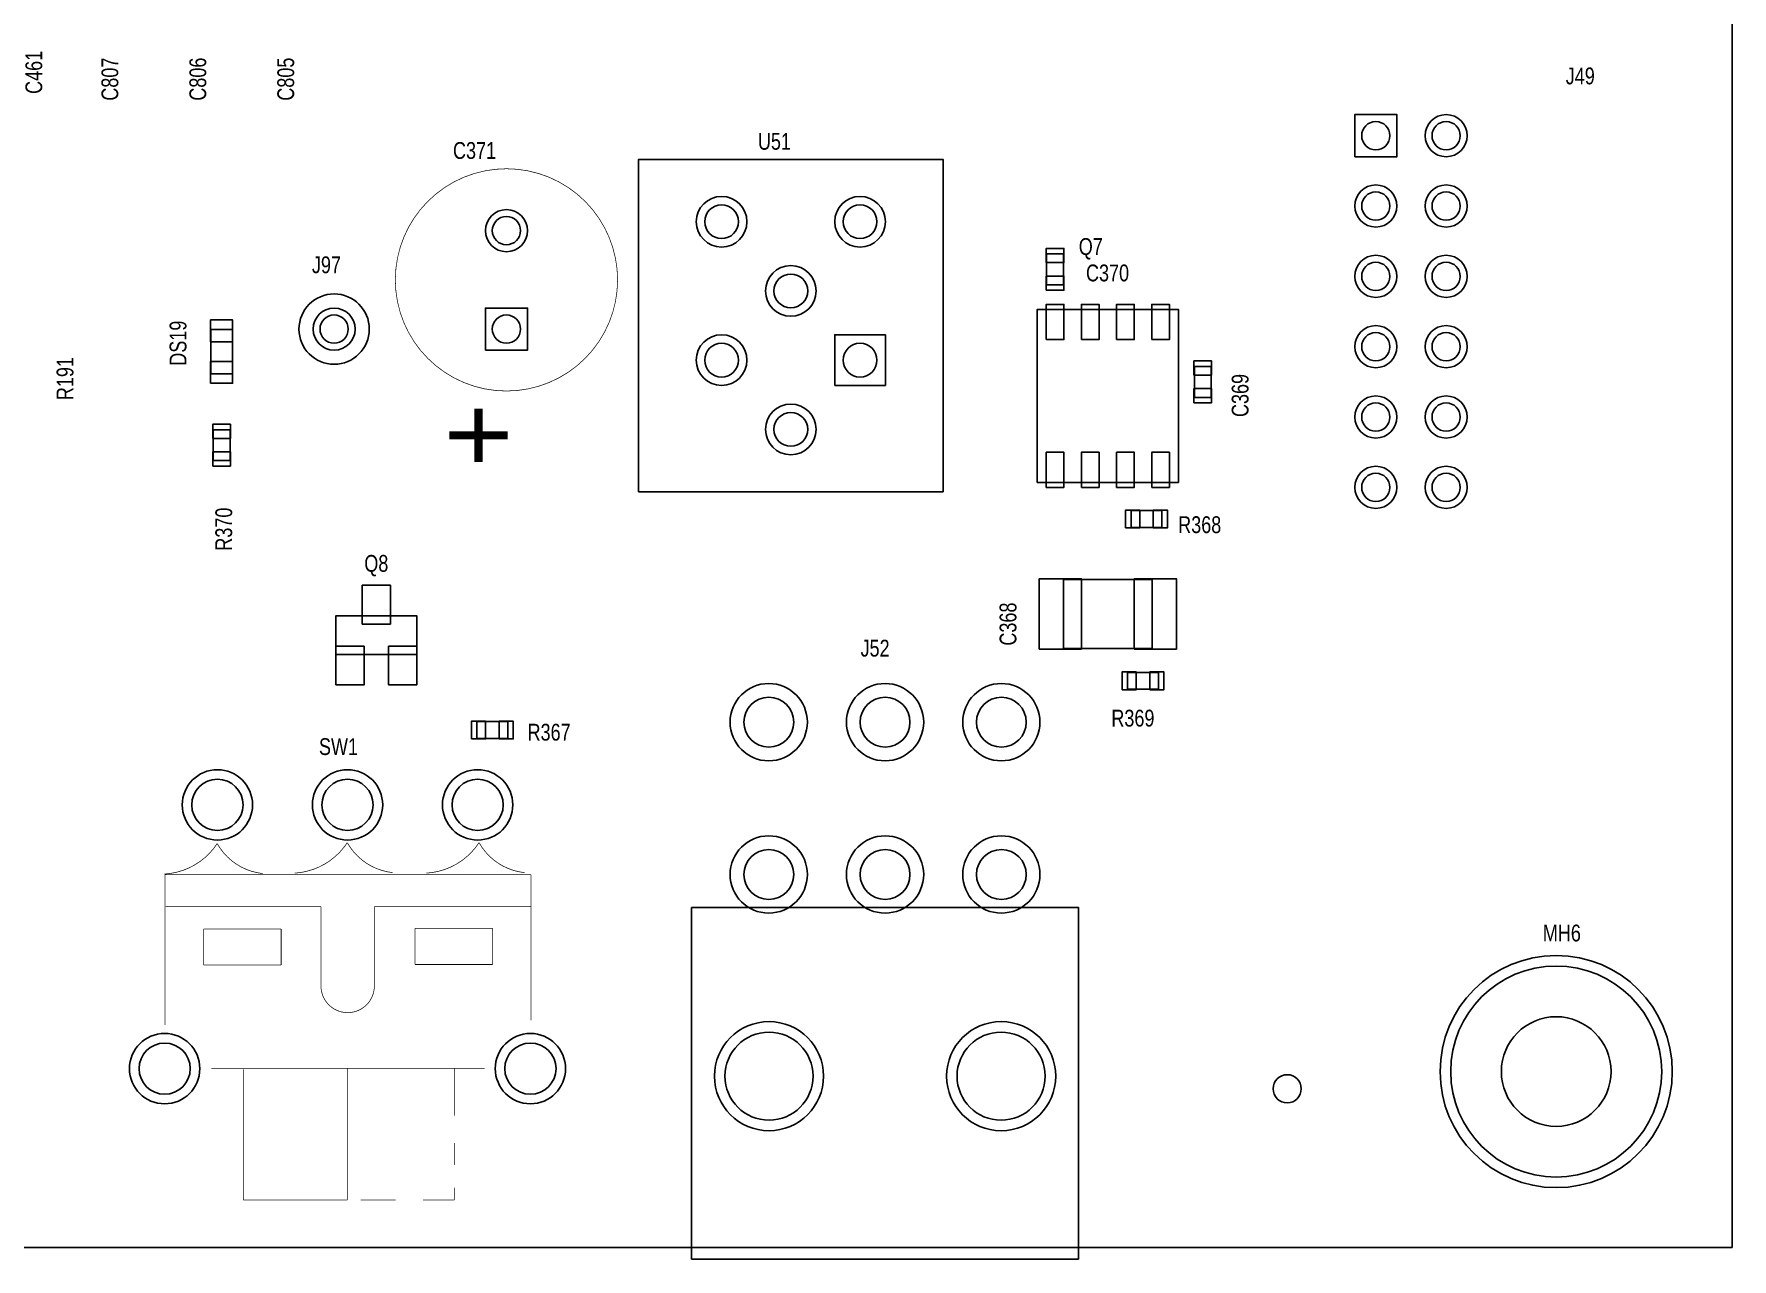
# Model space of a CAD drawing. Extents: x -13164 to 30582, y -10288 to 18382.
# Drawn here: x -2535 to 1086, y -3378 to -766 of the extents above; entities that cross this region are included whole.
import ezdxf
from ezdxf.enums import TextEntityAlignment as Align

# ---------------------------------------------------------------- set-up
doc = ezdxf.new("R2010")
doc.units = 0
doc.layers.add('DF_ASSEMBLY_NOTES', color=2, linetype='CONTINUOUS')

# ---------------------------------------------------------------- blocks, each defined once
blk = doc.blocks.new('FIGURE_CIRCLE')
blk.add_circle((0, 0), 0.5)
blk = doc.blocks.new('FIGURE_SQUARE')
blk.add_lwpolyline([(-0.5, -0.5), (-0.5, 0.5), (0.5, 0.5), (0.5, -0.5)], close=True)

msp = doc.modelspace()

# ---------------------------------------------------------------- linework, layer by layer
at = {"layer": 'DF_ASSEMBLY_NOTES'}
for points in [[(-10724.7765, 14363.0372), (-10724.7765, -3353.4988), (1086.2415, -3353.4988), (1086.2415, 14363.0372), (-10724.7765, 14363.0372)], [(-1245.786, -1741.9453), (-596.169, -1741.9453), (-596.169, -1033.2898), (-1245.786, -1033.2898), (-1245.786, -1741.9453)], [(-339.423, -1300.7308), (-339.423, -1234.7308), (-375.423, -1234.7308), (-375.423, -1300.7308), (-339.423, -1300.7308)], [(-395.511, -1722.2308), (-94.329, -1722.2308), (-94.329, -1353.0463), (-395.511, -1353.0463), (-395.511, -1722.2308)], [(-2111.67, -1490.4808), (-2158.17, -1490.4808), (-2158.17, -1395.9808), (-2111.67, -1395.9808), (-2111.67, -1490.4808)], [(-60.42, -1474.7308), (-60.42, -1540.7308), (-24.42, -1540.7323), (-24.42, -1474.7308), (-60.42, -1474.7308)], [(-2152.92, -1609.7293), (-2152.92, -1675.7293), (-2116.92, -1675.7293), (-2116.92, -1609.7293), (-2152.92, -1609.7293)], [(-195.42, -1818.2278), (-129.42, -1818.2278), (-129.42, -1782.2278), (-195.42, -1782.2278), (-195.42, -1818.2278)], [(-339.42, -2076.2308), (-339.42, -1929.2308), (-150.42, -1929.2308), (-150.42, -2076.2308), (-339.42, -2076.2308)], [(-1891.14, -2089.0693), (-1891.14, -2006.3923), (-1718.6985, -2006.3923), (-1718.6985, -2089.0693), (-1891.14, -2089.0693)], [(-136.92, -2127.2278), (-202.92, -2127.2278), (-202.92, -2163.2278), (-136.92, -2163.2278), (-136.92, -2127.2278)], [(-1524.42, -2232.2308), (-1590.42, -2232.2308), (-1590.42, -2268.2308), (-1524.42, -2268.2308), (-1524.42, -2232.2308)], [(-1132.518, -2628.3298), (-1132.518, -3378.3298), (-307.518, -3378.3298), (-307.518, -2628.3298), (-1132.518, -2628.3298)]]:
    msp.add_lwpolyline(points, dxfattribs=at)
at = {"layer": 'DF_ASSEMBLY_NOTES', "const_width": 1.5}
for points in [[(-1290.4215, -1290.2308, 1), (-1764.4185, -1290.2308, 1), (-1290.4215, -1290.2308)], [(-2256.7035, -2557.3303, 0.237331), (-2144.2921, -2492.3113)], [(-2144.292, -2492.3114, 0.24375), (-2047.3185, -2556.2203)], [(-1979.2515, -2555.3818, 0.237284), (-1866.852, -2490.3733)], [(-1866.852, -2490.3733, 0.243785), (-1769.865, -2554.2899)], [(-1698.2371, -2555.3818, 0.237305), (-1585.8256, -2490.3732)], [(-1585.8255, -2490.3733, 0.243759), (-1488.852, -2554.2899)], [(-1922.7886, -2800.8733, 0.916565), (-1809.285, -2800.8734)]]:
    msp.add_lwpolyline(points, format="xyb", dxfattribs=at)
at = {"layer": 'DF_ASSEMBLY_NOTES'}
for points in [[(-1819.92, -1395.2308, 1), (-1969.92, -1395.2308, 1), (-1819.92, -1395.2308)], [(958.8, -2978.5009, 1), (463.682, -2978.5009, 1), (958.8, -2978.5009)]]:
    msp.add_lwpolyline(points, format="xyb", dxfattribs=at)
at = {"layer": 'DF_ASSEMBLY_NOTES', "const_width": 1.5}
for points in [[(-1475.1855, -2558.3398), (-2255.7405, -2558.3398)], [(-2255.7405, -2558.3398), (-2255.7405, -2879.0218)], [(-1475.1855, -2868.9403), (-1475.1855, -2558.3398)], [(-1922.7885, -2626.7563), (-2254.5015, -2626.7563)], [(-1922.7885, -2800.8733), (-1922.7885, -2626.7563)], [(-1475.3685, -2626.7563), (-1809.285, -2626.7563)], [(-1809.285, -2626.7563), (-1809.285, -2800.8733)], [(-2173.212, -2751.5518), (-2173.212, -2674.4068)], [(-2173.212, -2674.4068), (-2007.8985, -2674.4068)], [(-2007.8985, -2674.4068), (-2007.8985, -2751.5518)], [(-1722.225, -2750.1868), (-1722.225, -2673.0433)], [(-1722.225, -2673.0433), (-1556.9235, -2673.0433)], [(-1556.9235, -2673.0433), (-1556.9235, -2750.1868)], [(-2007.8985, -2751.5518), (-2173.212, -2751.5518)], [(-1556.9235, -2750.1868), (-1722.225, -2750.1868)], [(-2156.9235, -2971.7968), (-1574.0205, -2971.7968)], [(-2088.3435, -3252.1618), (-2088.3435, -2973.8233)], [(-1866.48, -2971.7968), (-1866.48, -3252.1618)], [(-1638.5685, -2971.7968), (-1638.5685, -3072.6463)], [(-1638.5685, -3131.1463), (-1638.5685, -3177.5398)], [(-1866.48, -3252.1618), (-2088.3435, -3252.1618)], [(-1763.6235, -3252.1618), (-1838.2515, -3252.1618)], [(-1638.5685, -3252.1618), (-1705.1235, -3252.1618)], [(-1638.5685, -3225.9403), (-1638.5685, -3252.1618)]]:
    msp.add_lwpolyline(points, dxfattribs=at)

# ---------------------------------------------------------------- block references
at = {"layer": 'DF_ASSEMBLY_NOTES'}
for name, p, xscale, yscale in [('FIGURE_SQUARE', (326.58, -982.7308), 89.7585, 89.7585), ('FIGURE_CIRCLE', (476.58, -982.7308), 89.7585, 89.7585), ('FIGURE_CIRCLE', (326.58, -982.7308), 60.2415, 60.2415), ('FIGURE_CIRCLE', (476.58, -982.7308), 60.2415, 60.2415), ('FIGURE_CIRCLE', (-1068.621, -1166.1523), 108.0765, 108.0765), ('FIGURE_CIRCLE', (-773.334, -1166.1523), 108.0765, 108.0765), ('FIGURE_CIRCLE', (326.58, -1132.7308), 89.7585, 89.7585), ('FIGURE_CIRCLE', (326.58, -1132.7308), 60.2415, 60.2415), ('FIGURE_CIRCLE', (476.58, -1132.7308), 89.7585, 89.7585), ('FIGURE_CIRCLE', (476.58, -1132.7308), 60.2415, 60.2415), ('FIGURE_CIRCLE', (-1527.42, -1185.2323), 89.7585, 89.7585), ('FIGURE_CIRCLE', (-1527.42, -1185.2323), 60.2415, 60.2415), ('FIGURE_CIRCLE', (-1068.621, -1166.1523), 72.0465, 72.0465), ('FIGURE_CIRCLE', (-773.334, -1166.1523), 72.0465, 72.0465), ('FIGURE_SQUARE', (-357.423, -1238.1973), 37.8015, 30.1185), ('FIGURE_CIRCLE', (-920.9775, -1313.8018), 108.0765, 108.0765), ('FIGURE_CIRCLE', (326.58, -1282.7308), 89.7585, 89.7585), ('FIGURE_CIRCLE', (326.58, -1282.7308), 60.2415, 60.2415), ('FIGURE_CIRCLE', (476.58, -1282.7308), 89.7585, 89.7585), ('FIGURE_CIRCLE', (476.58, -1282.7308), 60.2415, 60.2415), ('FIGURE_CIRCLE', (-920.9775, -1313.8018), 72.0465, 72.0465), ('FIGURE_SQUARE', (-357.423, -1297.2643), 37.8015, 30.1185), ('FIGURE_SQUARE', (-2134.92, -1398.9808), 46.647, 46.647), ('FIGURE_CIRCLE', (-1894.92, -1395.2308), 89.7585, 89.7585), ('FIGURE_CIRCLE', (-1894.92, -1395.2308), 60.2415, 60.2415), ('FIGURE_SQUARE', (-1527.42, -1395.2323), 89.7585, 89.7585), ('FIGURE_CIRCLE', (-1527.42, -1395.2323), 60.2415, 60.2415), ('FIGURE_SQUARE', (-357.42, -1380.0537), 37.8015, 75), ('FIGURE_SQUARE', (-282.42, -1380.0537), 37.8015, 75), ('FIGURE_SQUARE', (-207.42, -1380.0537), 37.8015, 75), ('FIGURE_SQUARE', (-132.42, -1380.0537), 37.8015, 75), ('FIGURE_CIRCLE', (-1068.621, -1461.4288), 108.0765, 108.0765), ('FIGURE_SQUARE', (-773.334, -1461.4288), 108.0765, 108.0765), ('FIGURE_CIRCLE', (326.58, -1432.7308), 89.7585, 89.7585), ('FIGURE_CIRCLE', (326.58, -1432.7308), 60.2415, 60.2415), ('FIGURE_CIRCLE', (476.58, -1432.7308), 89.7585, 89.7585), ('FIGURE_CIRCLE', (476.58, -1432.7308), 60.2415, 60.2415), ('FIGURE_CIRCLE', (-1068.621, -1461.4288), 72.0465, 72.0465), ('FIGURE_CIRCLE', (-773.334, -1461.4288), 72.0465, 72.0465), ('FIGURE_SQUARE', (-2134.92, -1487.4808), 46.647, 46.647), ('FIGURE_SQUARE', (-42.42, -1478.1973), 37.8015, 30.1185), ('FIGURE_CIRCLE', (-920.9775, -1609.0783), 108.0765, 108.0765), ('FIGURE_SQUARE', (-42.42, -1537.2643), 37.8015, 30.1185), ('FIGURE_CIRCLE', (326.58, -1582.7308), 89.7585, 89.7585), ('FIGURE_CIRCLE', (326.58, -1582.7308), 60.2415, 60.2415), ('FIGURE_CIRCLE', (476.58, -1582.7308), 89.7585, 89.7585), ('FIGURE_CIRCLE', (476.58, -1582.7308), 60.2415, 60.2415), ('FIGURE_CIRCLE', (-920.9775, -1609.0783), 72.0465, 72.0465), ('FIGURE_SQUARE', (-2134.92, -1613.1958), 37.8015, 30.1185), ('FIGURE_SQUARE', (-2134.92, -1672.2628), 37.8015, 30.1185), ('FIGURE_SQUARE', (-357.42, -1695.408), 37.8015, 75), ('FIGURE_SQUARE', (-282.42, -1695.408), 37.8015, 75), ('FIGURE_SQUARE', (-207.42, -1695.408), 37.8015, 75), ('FIGURE_SQUARE', (-132.42, -1695.408), 37.8015, 75), ('FIGURE_CIRCLE', (326.58, -1732.7308), 89.7585, 89.7585), ('FIGURE_CIRCLE', (476.58, -1732.7308), 89.7585, 89.7585), ('FIGURE_CIRCLE', (326.58, -1732.7308), 60.2415, 60.2415), ('FIGURE_CIRCLE', (476.58, -1732.7308), 60.2415, 60.2415), ('FIGURE_SQUARE', (-191.9535, -1800.2278), 30.1185, 37.8015), ('FIGURE_SQUARE', (-132.8865, -1800.2278), 30.1185, 37.8015), ('FIGURE_SQUARE', (-1804.92, -1982.7643), 60.2415, 82.677), ('FIGURE_SQUARE', (-346.17, -2002.7308), 89.7585, 150), ('FIGURE_SQUARE', (-143.67, -2002.7308), 89.7585, 150), ('FIGURE_SQUARE', (-1861.023, -2112.6973), 60.2415, 82.677), ('FIGURE_SQUARE', (-1748.817, -2112.6973), 60.2415, 82.677), ('FIGURE_SQUARE', (-199.4535, -2145.2278), 30.1185, 37.8015), ('FIGURE_SQUARE', (-140.3865, -2145.2278), 30.1185, 37.8015), ('FIGURE_CIRCLE', (-968.0445, -2233.4293), 164.7585, 164.7585), ('FIGURE_CIRCLE', (-720.018, -2233.4293), 164.7585, 164.7585), ('FIGURE_CIRCLE', (-471.993, -2233.4293), 164.7585, 164.7585), ('FIGURE_CIRCLE', (-968.0445, -2233.4293), 106.305, 106.305), ('FIGURE_CIRCLE', (-720.018, -2233.4293), 106.305, 106.305), ('FIGURE_CIRCLE', (-471.993, -2233.4293), 106.305, 106.305), ('FIGURE_SQUARE', (-1586.9535, -2250.2308), 30.1185, 37.8015), ('FIGURE_SQUARE', (-1527.8865, -2250.2308), 30.1185, 37.8015), ('FIGURE_CIRCLE', (-2143.8435, -2409.7933), 150, 150), ('FIGURE_CIRCLE', (-1866.3435, -2409.7933), 150, 150), ('FIGURE_CIRCLE', (-1588.8435, -2409.7933), 150, 150), ('FIGURE_CIRCLE', (-2143.8435, -2409.7933), 109.2465, 109.2465), ('FIGURE_CIRCLE', (-1866.3435, -2409.7933), 109.2465, 109.2465), ('FIGURE_CIRCLE', (-1588.8435, -2409.7933), 109.2465, 109.2465), ('FIGURE_CIRCLE', (-968.0445, -2558.2378), 164.7585, 164.7585), ('FIGURE_CIRCLE', (-720.018, -2558.2378), 164.7585, 164.7585), ('FIGURE_CIRCLE', (-471.993, -2558.2378), 164.7585, 164.7585), ('FIGURE_CIRCLE', (-968.0445, -2558.2378), 106.305, 106.305), ('FIGURE_CIRCLE', (-720.018, -2558.2378), 106.305, 106.305), ('FIGURE_CIRCLE', (-471.993, -2558.2378), 106.305, 106.305), ('FIGURE_CIRCLE', (711.2415, -2978.4988), 450, 450), ('FIGURE_CIRCLE', (-967.518, -2988.3298), 232.677, 232.677), ('FIGURE_CIRCLE', (-967.518, -2988.3298), 187.8015, 187.8015), ('FIGURE_CIRCLE', (-472.518, -2988.3298), 232.677, 232.677), ('FIGURE_CIRCLE', (-472.518, -2988.3298), 187.8015, 187.8015), ('FIGURE_CIRCLE', (711.2415, -2978.4988), 233.8635, 233.8635), ('FIGURE_CIRCLE', (-2256.3435, -2972.2933), 150, 150), ('FIGURE_CIRCLE', (-2256.3435, -2972.2933), 109.2465, 109.2465), ('FIGURE_CIRCLE', (-1476.3435, -2972.2933), 150, 150), ('FIGURE_CIRCLE', (-1476.3435, -2972.2933), 109.2465, 109.2465), ('FIGURE_CIRCLE', (137.58, -3015.2308), 60, 60)]:
    msp.add_blockref(name, p, dxfattribs=dict(at, xscale=xscale, yscale=yscale))

# ---------------------------------------------------------------- texts
at = {"layer": 'DF_ASSEMBLY_NOTES', "width": 0.802099}
for s, p in [('C461', (-2517.42, -847.7308)), ('C807', (-2355.24, -862.1908)), ('C806', (-2167.74, -862.1908)), ('C805', (-1980.24, -862.1908)), ('DS19', (-2209.92, -1425.2308))]:
    msp.add_text(s, height=35.831, rotation=90, dxfattribs=at).set_placement(p, align=Align.CENTER)
for s, p in [('J49', (731.58, -873.2308)), ('C371', (-1641.42, -1032.2308)), ('Q7', (-306.9387, -1237.0648)), ('J97', (-1942.2765, -1275.9988)), ('C370', (-291.5085, -1293.3553)), ('R368', (-94.92, -1830.2308)), ('J52', (-772.2765, -2093.4988)), ('R369', (-237.42, -2242.7308)), ('R367', (-1482.42, -2272.7308)), ('SW1', (-1927.2765, -2303.4988)), ('MH6', (682.7235, -2700.9988))]:
    msp.add_text(s, height=35.831, dxfattribs=at).set_placement(p)
for s, p in [('U51', (-955.92, -1012.7308)), ('Q8', (-1804.92, -1912.7308))]:
    msp.add_text(s, height=35.831, dxfattribs=at).set_placement(p, align=Align.CENTER)
at = {"layer": 'DF_ASSEMBLY_NOTES'}
for s, height, width, p in [('R191', 35.831, 0.802099, (-2450.925, -1546.6708)), ('C369', 35.831, 0.802099, (55.08, -1582.7308)), ('+', 174.799, 1.002231, (-1502.415, -1689.9823)), ('R370', 35.831, 0.802099, (-2112.42, -1867.7308)), ('C368', 35.831, 0.802099, (-439.92, -2070.2308))]:
    msp.add_text(s, height=height, rotation=90, dxfattribs=dict(at, width=width)).set_placement(p)

doc.saveas('drawing.dxf')
